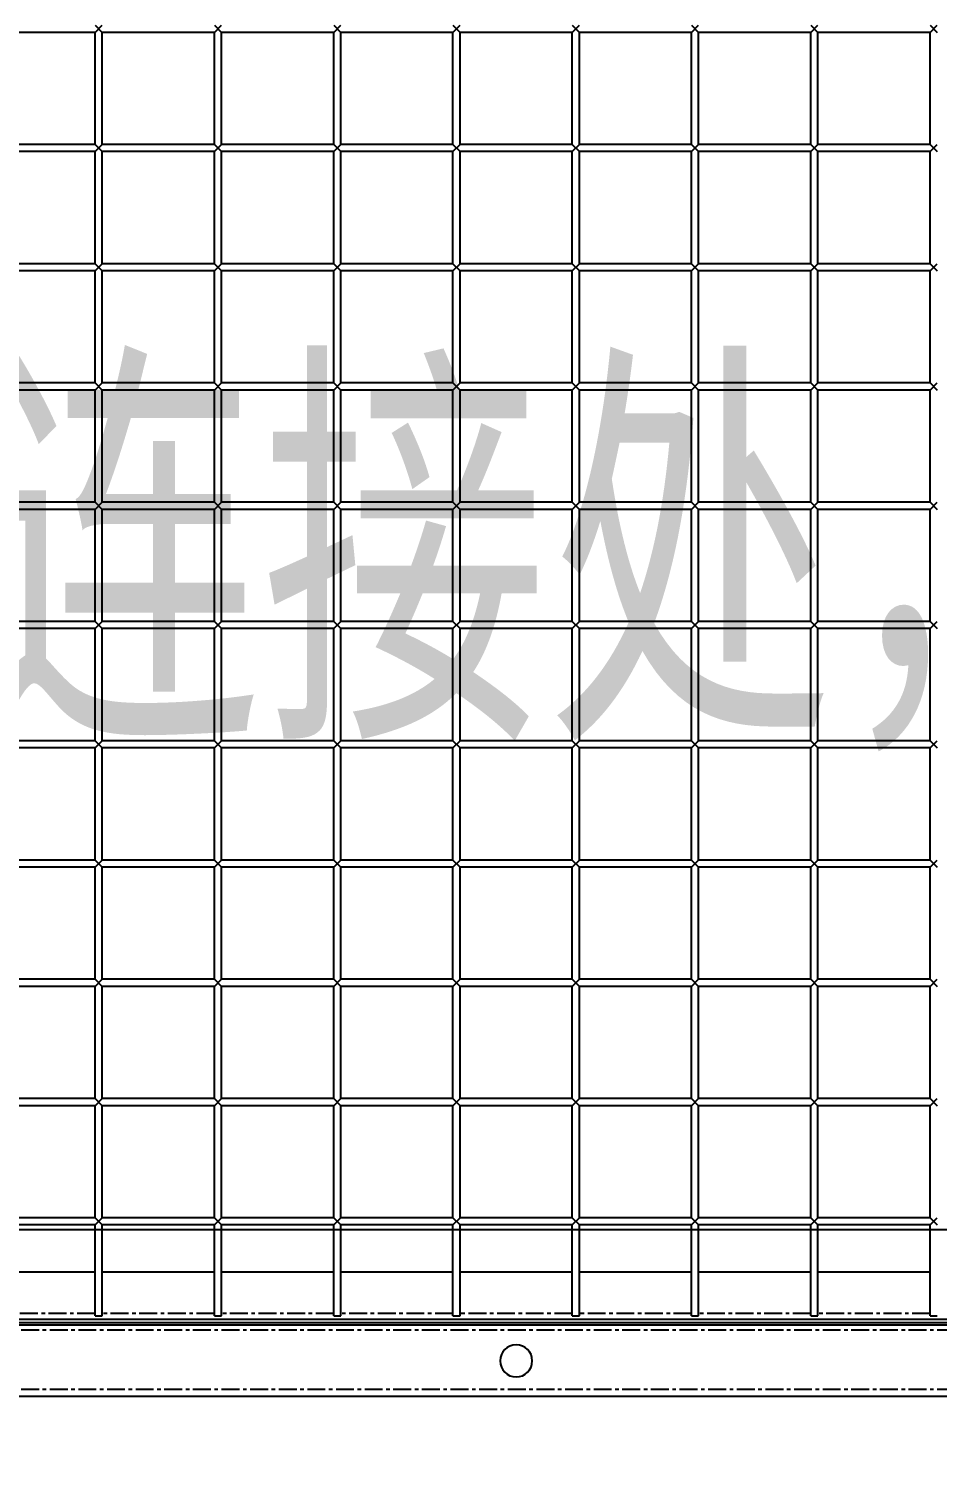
# Model space of a CAD drawing. Header units: millimetres. Extents: x -198529 to 244266, y -64 to 158464.
# Drawn here: x -164463 to -164082, y 108730 to 109334 of the extents above; entities that cross this region are included whole.
import ezdxf
from ezdxf.enums import TextEntityAlignment as Align

# ---------------------------------------------------------------- set-up
doc = ezdxf.new("R2010")
doc.units = ezdxf.units.MM
doc.linetypes.add('CENTER', pattern=[12, 7.5, -1.5, 1.5, -1.5])
for name, color, linetype in [('0-DCC', 30, 'Continuous'), ('0-DCC-STRUC', 180, 'Continuous'), ('0-DCC-STRUC-T', 4, 'Continuous')]:
    doc.layers.add(name, color=color, linetype=linetype)
doc.styles.add('EDRI-COM', font='tssdeng.shx', dxfattribs={"width": 0.8, "bigfont": 'hztxt.shx'})

# ---------------------------------------------------------------- blocks, each defined once
blk = doc.blocks.new('DCC2850x1800(右)')
at = {"color": 0, "linetype": 'Continuous'}
for p, q in [((64092.5, -73903.48), (64089.5, -73906.48)), ((64092.5, -73906.48), (64089.5, -73903.48)), ((64142.5, -73903.48), (64139.5, -73906.48)), ((64142.5, -73906.48), (64139.5, -73903.48)), ((64192.5, -73903.48), (64189.5, -73906.48)), ((64192.5, -73906.48), (64189.5, -73903.48)), ((64242.5, -73903.48), (64239.5, -73906.48)), ((64242.5, -73906.48), (64239.5, -73903.48)), ((64292.5, -73903.48), (64289.5, -73906.48)), ((64292.5, -73906.48), (64289.5, -73903.48)), ((64342.5, -73903.48), (64339.5, -73906.48)), ((64342.5, -73906.48), (64339.5, -73903.48)), ((64392.5, -73903.48), (64389.5, -73906.48)), ((64392.5, -73906.48), (64389.5, -73903.48)), ((64442.5, -73903.48), (64439.5, -73906.48)), ((64442.5, -73906.48), (64439.5, -73903.48)), ((64092.5, -73906.48), (64139.5, -73906.48)), ((64092.5, -73953.48), (64092.5, -73906.48)), ((64139.5, -73953.48), (64139.5, -73906.48)), ((64142.5, -73906.48), (64189.5, -73906.48)), ((64142.5, -73953.48), (64142.5, -73906.48)), ((64189.5, -73953.48), (64189.5, -73906.48)), ((64192.5, -73906.48), (64239.5, -73906.48)), ((64192.5, -73953.48), (64192.5, -73906.48)), ((64239.5, -73953.48), (64239.5, -73906.48)), ((64242.5, -73906.48), (64289.5, -73906.48)), ((64242.5, -73953.48), (64242.5, -73906.48)), ((64289.5, -73953.48), (64289.5, -73906.48)), ((64292.5, -73906.48), (64339.5, -73906.48)), ((64292.5, -73953.48), (64292.5, -73906.48)), ((64339.5, -73953.48), (64339.5, -73906.48)), ((64342.5, -73906.48), (64389.5, -73906.48)), ((64342.5, -73953.48), (64342.5, -73906.48)), ((64389.5, -73953.48), (64389.5, -73906.48)), ((64392.5, -73906.48), (64439.5, -73906.48)), ((64392.5, -73953.48), (64392.5, -73906.48)), ((64439.5, -73953.48), (64439.5, -73906.48)), ((64442.5, -73906.48), (64489.5, -73906.48)), ((64442.5, -73953.48), (64442.5, -73906.48)), ((64092.5, -73953.48), (64089.5, -73956.48)), ((64092.5, -73956.48), (64089.5, -73953.48)), ((64092.5, -73953.48), (64139.5, -73953.48)), ((64092.5, -73956.48), (64139.5, -73956.48)), ((64092.5, -74003.48), (64092.5, -73956.48)), ((64142.5, -73953.48), (64139.5, -73956.48)), ((64142.5, -73956.48), (64139.5, -73953.48)), ((64139.5, -74003.48), (64139.5, -73956.48)), ((64142.5, -73953.48), (64189.5, -73953.48)), ((64142.5, -73956.48), (64189.5, -73956.48)), ((64142.5, -74003.48), (64142.5, -73956.48)), ((64192.5, -73953.48), (64189.5, -73956.48)), ((64192.5, -73956.48), (64189.5, -73953.48)), ((64189.5, -74003.48), (64189.5, -73956.48)), ((64192.5, -73953.48), (64239.5, -73953.48)), ((64192.5, -73956.48), (64239.5, -73956.48)), ((64192.5, -74003.48), (64192.5, -73956.48)), ((64242.5, -73953.48), (64239.5, -73956.48)), ((64242.5, -73956.48), (64239.5, -73953.48)), ((64239.5, -74003.48), (64239.5, -73956.48)), ((64242.5, -73953.48), (64289.5, -73953.48)), ((64242.5, -73956.48), (64289.5, -73956.48)), ((64242.5, -74003.48), (64242.5, -73956.48)), ((64292.5, -73953.48), (64289.5, -73956.48)), ((64292.5, -73956.48), (64289.5, -73953.48)), ((64289.5, -74003.48), (64289.5, -73956.48)), ((64292.5, -73953.48), (64339.5, -73953.48)), ((64292.5, -73956.48), (64339.5, -73956.48)), ((64292.5, -74003.48), (64292.5, -73956.48)), ((64342.5, -73953.48), (64339.5, -73956.48)), ((64342.5, -73956.48), (64339.5, -73953.48)), ((64339.5, -74003.48), (64339.5, -73956.48)), ((64342.5, -73953.48), (64389.5, -73953.48)), ((64342.5, -73956.48), (64389.5, -73956.48)), ((64342.5, -74003.48), (64342.5, -73956.48)), ((64392.5, -73953.48), (64389.5, -73956.48)), ((64392.5, -73956.48), (64389.5, -73953.48)), ((64389.5, -74003.48), (64389.5, -73956.48)), ((64392.5, -73953.48), (64439.5, -73953.48)), ((64392.5, -73956.48), (64439.5, -73956.48)), ((64392.5, -74003.48), (64392.5, -73956.48)), ((64442.5, -73953.48), (64439.5, -73956.48)), ((64442.5, -73956.48), (64439.5, -73953.48)), ((64439.5, -74003.48), (64439.5, -73956.48)), ((64442.5, -73953.48), (64489.5, -73953.48)), ((64442.5, -73956.48), (64489.5, -73956.48)), ((64442.5, -74003.48), (64442.5, -73956.48)), ((64092.5, -74003.48), (64089.5, -74006.48)), ((64092.5, -74006.48), (64089.5, -74003.48)), ((64092.5, -74003.48), (64139.5, -74003.48)), ((64092.5, -74006.48), (64139.5, -74006.48)), ((64092.5, -74053.48), (64092.5, -74006.48)), ((64142.5, -74003.48), (64139.5, -74006.48)), ((64142.5, -74006.48), (64139.5, -74003.48)), ((64139.5, -74053.48), (64139.5, -74006.48)), ((64142.5, -74003.48), (64189.5, -74003.48)), ((64142.5, -74006.48), (64189.5, -74006.48)), ((64142.5, -74053.48), (64142.5, -74006.48)), ((64192.5, -74003.48), (64189.5, -74006.48)), ((64192.5, -74006.48), (64189.5, -74003.48)), ((64189.5, -74053.48), (64189.5, -74006.48)), ((64192.5, -74003.48), (64239.5, -74003.48)), ((64192.5, -74006.48), (64239.5, -74006.48)), ((64192.5, -74053.48), (64192.5, -74006.48)), ((64242.5, -74003.48), (64239.5, -74006.48)), ((64242.5, -74006.48), (64239.5, -74003.48)), ((64239.5, -74053.48), (64239.5, -74006.48)), ((64242.5, -74003.48), (64289.5, -74003.48)), ((64242.5, -74006.48), (64289.5, -74006.48)), ((64242.5, -74053.48), (64242.5, -74006.48)), ((64292.5, -74003.48), (64289.5, -74006.48)), ((64292.5, -74006.48), (64289.5, -74003.48)), ((64289.5, -74053.48), (64289.5, -74006.48)), ((64292.5, -74003.48), (64339.5, -74003.48)), ((64292.5, -74006.48), (64339.5, -74006.48)), ((64292.5, -74053.48), (64292.5, -74006.48)), ((64342.5, -74003.48), (64339.5, -74006.48)), ((64342.5, -74006.48), (64339.5, -74003.48)), ((64339.5, -74053.48), (64339.5, -74006.48)), ((64342.5, -74003.48), (64389.5, -74003.48)), ((64342.5, -74006.48), (64389.5, -74006.48)), ((64342.5, -74053.48), (64342.5, -74006.48)), ((64392.5, -74003.48), (64389.5, -74006.48)), ((64392.5, -74006.48), (64389.5, -74003.48)), ((64389.5, -74053.48), (64389.5, -74006.48)), ((64392.5, -74003.48), (64439.5, -74003.48)), ((64392.5, -74006.48), (64439.5, -74006.48)), ((64392.5, -74053.48), (64392.5, -74006.48)), ((64442.5, -74003.48), (64439.5, -74006.48)), ((64442.5, -74006.48), (64439.5, -74003.48)), ((64439.5, -74053.48), (64439.5, -74006.48)), ((64442.5, -74003.48), (64489.5, -74003.48)), ((64442.5, -74006.48), (64489.5, -74006.48)), ((64442.5, -74053.48), (64442.5, -74006.48)), ((64092.5, -74053.48), (64089.5, -74056.48)), ((64092.5, -74056.48), (64089.5, -74053.48)), ((64092.5, -74053.48), (64139.5, -74053.48)), ((64142.5, -74053.48), (64139.5, -74056.48)), ((64142.5, -74056.48), (64139.5, -74053.48)), ((64142.5, -74053.48), (64189.5, -74053.48)), ((64192.5, -74053.48), (64189.5, -74056.48)), ((64192.5, -74056.48), (64189.5, -74053.48)), ((64192.5, -74053.48), (64239.5, -74053.48)), ((64242.5, -74053.48), (64239.5, -74056.48)), ((64242.5, -74056.48), (64239.5, -74053.48)), ((64242.5, -74053.48), (64289.5, -74053.48)), ((64292.5, -74053.48), (64289.5, -74056.48)), ((64292.5, -74056.48), (64289.5, -74053.48)), ((64292.5, -74053.48), (64339.5, -74053.48)), ((64342.5, -74053.48), (64339.5, -74056.48)), ((64342.5, -74056.48), (64339.5, -74053.48)), ((64342.5, -74053.48), (64389.5, -74053.48)), ((64392.5, -74053.48), (64389.5, -74056.48)), ((64392.5, -74056.48), (64389.5, -74053.48)), ((64392.5, -74053.48), (64439.5, -74053.48)), ((64442.5, -74053.48), (64439.5, -74056.48)), ((64442.5, -74056.48), (64439.5, -74053.48)), ((64442.5, -74053.48), (64489.5, -74053.48)), ((64092.5, -74056.48), (64139.5, -74056.48)), ((64092.5, -74103.48), (64092.5, -74056.48)), ((64139.5, -74103.48), (64139.5, -74056.48)), ((64142.5, -74056.48), (64189.5, -74056.48)), ((64142.5, -74103.48), (64142.5, -74056.48)), ((64189.5, -74103.48), (64189.5, -74056.48)), ((64192.5, -74056.48), (64239.5, -74056.48)), ((64192.5, -74103.48), (64192.5, -74056.48)), ((64239.5, -74103.48), (64239.5, -74056.48)), ((64242.5, -74056.48), (64289.5, -74056.48)), ((64242.5, -74103.48), (64242.5, -74056.48)), ((64289.5, -74103.48), (64289.5, -74056.48)), ((64292.5, -74056.48), (64339.5, -74056.48)), ((64292.5, -74103.48), (64292.5, -74056.48)), ((64339.5, -74103.48), (64339.5, -74056.48)), ((64342.5, -74056.48), (64389.5, -74056.48)), ((64342.5, -74103.48), (64342.5, -74056.48)), ((64389.5, -74103.48), (64389.5, -74056.48)), ((64392.5, -74056.48), (64439.5, -74056.48)), ((64392.5, -74103.48), (64392.5, -74056.48)), ((64439.5, -74103.48), (64439.5, -74056.48)), ((64442.5, -74056.48), (64489.5, -74056.48)), ((64442.5, -74103.48), (64442.5, -74056.48)), ((64092.5, -74103.48), (64089.5, -74106.48)), ((64092.5, -74106.48), (64089.5, -74103.48)), ((64092.5, -74103.48), (64139.5, -74103.48)), ((64142.5, -74103.48), (64139.5, -74106.48)), ((64142.5, -74106.48), (64139.5, -74103.48)), ((64142.5, -74103.48), (64189.5, -74103.48)), ((64192.5, -74103.48), (64189.5, -74106.48)), ((64192.5, -74106.48), (64189.5, -74103.48)), ((64192.5, -74103.48), (64239.5, -74103.48)), ((64242.5, -74103.48), (64239.5, -74106.48)), ((64242.5, -74106.48), (64239.5, -74103.48)), ((64242.5, -74103.48), (64289.5, -74103.48)), ((64292.5, -74103.48), (64289.5, -74106.48)), ((64292.5, -74106.48), (64289.5, -74103.48)), ((64292.5, -74103.48), (64339.5, -74103.48)), ((64342.5, -74103.48), (64339.5, -74106.48)), ((64342.5, -74106.48), (64339.5, -74103.48)), ((64342.5, -74103.48), (64389.5, -74103.48)), ((64392.5, -74103.48), (64389.5, -74106.48)), ((64392.5, -74106.48), (64389.5, -74103.48)), ((64392.5, -74103.48), (64439.5, -74103.48)), ((64442.5, -74103.48), (64439.5, -74106.48)), ((64442.5, -74106.48), (64439.5, -74103.48)), ((64442.5, -74103.48), (64489.5, -74103.48)), ((64092.5, -74106.48), (64139.5, -74106.48)), ((64092.5, -74153.48), (64092.5, -74106.48)), ((64139.5, -74153.48), (64139.5, -74106.48)), ((64142.5, -74106.48), (64189.5, -74106.48)), ((64142.5, -74153.48), (64142.5, -74106.48)), ((64189.5, -74153.48), (64189.5, -74106.48)), ((64192.5, -74106.48), (64239.5, -74106.48)), ((64192.5, -74153.48), (64192.5, -74106.48)), ((64239.5, -74153.48), (64239.5, -74106.48)), ((64242.5, -74106.48), (64289.5, -74106.48)), ((64242.5, -74153.48), (64242.5, -74106.48)), ((64289.5, -74153.48), (64289.5, -74106.48)), ((64292.5, -74106.48), (64339.5, -74106.48)), ((64292.5, -74153.48), (64292.5, -74106.48)), ((64339.5, -74153.48), (64339.5, -74106.48)), ((64342.5, -74106.48), (64389.5, -74106.48)), ((64342.5, -74153.48), (64342.5, -74106.48)), ((64389.5, -74153.48), (64389.5, -74106.48)), ((64392.5, -74106.48), (64439.5, -74106.48)), ((64392.5, -74153.48), (64392.5, -74106.48)), ((64439.5, -74153.48), (64439.5, -74106.48)), ((64442.5, -74106.48), (64489.5, -74106.48)), ((64442.5, -74153.48), (64442.5, -74106.48)), ((64092.5, -74153.48), (64089.5, -74156.48)), ((64092.5, -74156.48), (64089.5, -74153.48)), ((64092.5, -74153.48), (64139.5, -74153.48)), ((64092.5, -74156.48), (64139.5, -74156.48)), ((64092.5, -74203.48), (64092.5, -74156.48)), ((64142.5, -74153.48), (64139.5, -74156.48)), ((64142.5, -74156.48), (64139.5, -74153.48)), ((64139.5, -74203.48), (64139.5, -74156.48)), ((64142.5, -74153.48), (64189.5, -74153.48)), ((64142.5, -74156.48), (64189.5, -74156.48)), ((64142.5, -74203.48), (64142.5, -74156.48)), ((64192.5, -74153.48), (64189.5, -74156.48)), ((64192.5, -74156.48), (64189.5, -74153.48)), ((64189.5, -74203.48), (64189.5, -74156.48)), ((64192.5, -74153.48), (64239.5, -74153.48)), ((64192.5, -74156.48), (64239.5, -74156.48)), ((64192.5, -74203.48), (64192.5, -74156.48)), ((64242.5, -74153.48), (64239.5, -74156.48)), ((64242.5, -74156.48), (64239.5, -74153.48)), ((64239.5, -74203.48), (64239.5, -74156.48)), ((64242.5, -74153.48), (64289.5, -74153.48)), ((64242.5, -74156.48), (64289.5, -74156.48)), ((64242.5, -74203.48), (64242.5, -74156.48)), ((64292.5, -74153.48), (64289.5, -74156.48)), ((64292.5, -74156.48), (64289.5, -74153.48)), ((64289.5, -74203.48), (64289.5, -74156.48)), ((64292.5, -74153.48), (64339.5, -74153.48)), ((64292.5, -74156.48), (64339.5, -74156.48)), ((64292.5, -74203.48), (64292.5, -74156.48)), ((64342.5, -74153.48), (64339.5, -74156.48)), ((64342.5, -74156.48), (64339.5, -74153.48)), ((64339.5, -74203.48), (64339.5, -74156.48)), ((64342.5, -74153.48), (64389.5, -74153.48)), ((64342.5, -74156.48), (64389.5, -74156.48)), ((64342.5, -74203.48), (64342.5, -74156.48)), ((64392.5, -74153.48), (64389.5, -74156.48)), ((64392.5, -74156.48), (64389.5, -74153.48)), ((64389.5, -74203.48), (64389.5, -74156.48)), ((64392.5, -74153.48), (64439.5, -74153.48)), ((64392.5, -74156.48), (64439.5, -74156.48)), ((64392.5, -74203.48), (64392.5, -74156.48)), ((64442.5, -74153.48), (64439.5, -74156.48)), ((64442.5, -74156.48), (64439.5, -74153.48)), ((64439.5, -74203.48), (64439.5, -74156.48)), ((64442.5, -74153.48), (64489.5, -74153.48)), ((64442.5, -74156.48), (64489.5, -74156.48)), ((64442.5, -74203.48), (64442.5, -74156.48)), ((64092.5, -74203.48), (64089.5, -74206.48)), ((64092.5, -74206.48), (64089.5, -74203.48)), ((64092.5, -74203.48), (64139.5, -74203.48)), ((64142.5, -74203.48), (64139.5, -74206.48)), ((64142.5, -74206.48), (64139.5, -74203.48)), ((64142.5, -74203.48), (64189.5, -74203.48)), ((64192.5, -74203.48), (64189.5, -74206.48)), ((64192.5, -74206.48), (64189.5, -74203.48)), ((64192.5, -74203.48), (64239.5, -74203.48)), ((64242.5, -74203.48), (64239.5, -74206.48)), ((64242.5, -74206.48), (64239.5, -74203.48)), ((64242.5, -74203.48), (64289.5, -74203.48)), ((64292.5, -74203.48), (64289.5, -74206.48)), ((64292.5, -74206.48), (64289.5, -74203.48)), ((64292.5, -74203.48), (64339.5, -74203.48)), ((64342.5, -74203.48), (64339.5, -74206.48)), ((64342.5, -74206.48), (64339.5, -74203.48)), ((64342.5, -74203.48), (64389.5, -74203.48)), ((64392.5, -74203.48), (64389.5, -74206.48)), ((64392.5, -74206.48), (64389.5, -74203.48)), ((64392.5, -74203.48), (64439.5, -74203.48)), ((64442.5, -74203.48), (64439.5, -74206.48)), ((64442.5, -74206.48), (64439.5, -74203.48)), ((64442.5, -74203.48), (64489.5, -74203.48)), ((64092.5, -74206.48), (64139.5, -74206.48)), ((64092.5, -74253.48), (64092.5, -74206.48)), ((64139.5, -74253.48), (64139.5, -74206.48)), ((64142.5, -74206.48), (64189.5, -74206.48)), ((64142.5, -74253.48), (64142.5, -74206.48)), ((64189.5, -74253.48), (64189.5, -74206.48)), ((64192.5, -74206.48), (64239.5, -74206.48)), ((64192.5, -74253.48), (64192.5, -74206.48)), ((64239.5, -74253.48), (64239.5, -74206.48)), ((64242.5, -74206.48), (64289.5, -74206.48)), ((64242.5, -74253.48), (64242.5, -74206.48)), ((64289.5, -74253.48), (64289.5, -74206.48)), ((64292.5, -74206.48), (64339.5, -74206.48)), ((64292.5, -74253.48), (64292.5, -74206.48)), ((64339.5, -74253.48), (64339.5, -74206.48)), ((64342.5, -74206.48), (64389.5, -74206.48)), ((64342.5, -74253.48), (64342.5, -74206.48)), ((64389.5, -74253.48), (64389.5, -74206.48)), ((64392.5, -74206.48), (64439.5, -74206.48)), ((64392.5, -74253.48), (64392.5, -74206.48)), ((64439.5, -74253.48), (64439.5, -74206.48)), ((64442.5, -74206.48), (64489.5, -74206.48)), ((64442.5, -74253.48), (64442.5, -74206.48)), ((64092.5, -74253.48), (64089.5, -74256.48)), ((64092.5, -74256.48), (64089.5, -74253.48)), ((64092.5, -74253.48), (64139.5, -74253.48)), ((64142.5, -74253.48), (64139.5, -74256.48)), ((64142.5, -74256.48), (64139.5, -74253.48)), ((64142.5, -74253.48), (64189.5, -74253.48)), ((64192.5, -74253.48), (64189.5, -74256.48)), ((64192.5, -74256.48), (64189.5, -74253.48)), ((64192.5, -74253.48), (64239.5, -74253.48)), ((64242.5, -74253.48), (64239.5, -74256.48)), ((64242.5, -74256.48), (64239.5, -74253.48)), ((64242.5, -74253.48), (64289.5, -74253.48)), ((64292.5, -74253.48), (64289.5, -74256.48)), ((64292.5, -74256.48), (64289.5, -74253.48)), ((64292.5, -74253.48), (64339.5, -74253.48)), ((64342.5, -74253.48), (64339.5, -74256.48)), ((64342.5, -74256.48), (64339.5, -74253.48)), ((64342.5, -74253.48), (64389.5, -74253.48)), ((64392.5, -74253.48), (64389.5, -74256.48)), ((64392.5, -74256.48), (64389.5, -74253.48)), ((64392.5, -74253.48), (64439.5, -74253.48)), ((64442.5, -74253.48), (64439.5, -74256.48)), ((64442.5, -74256.48), (64439.5, -74253.48)), ((64442.5, -74253.48), (64489.5, -74253.48)), ((64092.5, -74256.48), (64139.5, -74256.48)), ((64092.5, -74303.48), (64092.5, -74256.48)), ((64139.5, -74303.48), (64139.5, -74256.48)), ((64142.5, -74256.48), (64189.5, -74256.48)), ((64142.5, -74303.48), (64142.5, -74256.48)), ((64189.5, -74303.48), (64189.5, -74256.48)), ((64192.5, -74256.48), (64239.5, -74256.48)), ((64192.5, -74303.48), (64192.5, -74256.48)), ((64239.5, -74303.48), (64239.5, -74256.48)), ((64242.5, -74256.48), (64289.5, -74256.48)), ((64242.5, -74303.48), (64242.5, -74256.48)), ((64289.5, -74303.48), (64289.5, -74256.48)), ((64292.5, -74256.48), (64339.5, -74256.48)), ((64292.5, -74303.48), (64292.5, -74256.48)), ((64339.5, -74303.48), (64339.5, -74256.48)), ((64342.5, -74256.48), (64389.5, -74256.48)), ((64342.5, -74303.48), (64342.5, -74256.48)), ((64389.5, -74303.48), (64389.5, -74256.48)), ((64392.5, -74256.48), (64439.5, -74256.48)), ((64392.5, -74303.48), (64392.5, -74256.48)), ((64439.5, -74303.48), (64439.5, -74256.48)), ((64442.5, -74256.48), (64489.5, -74256.48)), ((64442.5, -74303.48), (64442.5, -74256.48)), ((64092.5, -74303.48), (64089.5, -74306.48)), ((64092.5, -74306.48), (64089.5, -74303.48)), ((64092.5, -74303.48), (64139.5, -74303.48)), ((64092.5, -74306.48), (64139.5, -74306.48)), ((64092.5, -74353.48), (64092.5, -74306.48)), ((64142.5, -74303.48), (64139.5, -74306.48)), ((64142.5, -74306.48), (64139.5, -74303.48)), ((64139.5, -74353.48), (64139.5, -74306.48)), ((64142.5, -74303.48), (64189.5, -74303.48)), ((64142.5, -74306.48), (64189.5, -74306.48)), ((64142.5, -74353.48), (64142.5, -74306.48)), ((64192.5, -74303.48), (64189.5, -74306.48)), ((64192.5, -74306.48), (64189.5, -74303.48)), ((64189.5, -74353.48), (64189.5, -74306.48)), ((64192.5, -74303.48), (64239.5, -74303.48)), ((64192.5, -74306.48), (64239.5, -74306.48)), ((64192.5, -74353.48), (64192.5, -74306.48)), ((64242.5, -74303.48), (64239.5, -74306.48)), ((64242.5, -74306.48), (64239.5, -74303.48)), ((64239.5, -74353.48), (64239.5, -74306.48)), ((64242.5, -74303.48), (64289.5, -74303.48)), ((64242.5, -74306.48), (64289.5, -74306.48)), ((64242.5, -74353.48), (64242.5, -74306.48)), ((64292.5, -74303.48), (64289.5, -74306.48)), ((64292.5, -74306.48), (64289.5, -74303.48)), ((64289.5, -74353.48), (64289.5, -74306.48)), ((64292.5, -74303.48), (64339.5, -74303.48)), ((64292.5, -74306.48), (64339.5, -74306.48)), ((64292.5, -74353.48), (64292.5, -74306.48)), ((64342.5, -74303.48), (64339.5, -74306.48)), ((64342.5, -74306.48), (64339.5, -74303.48)), ((64339.5, -74353.48), (64339.5, -74306.48)), ((64342.5, -74303.48), (64389.5, -74303.48)), ((64342.5, -74306.48), (64389.5, -74306.48)), ((64342.5, -74353.48), (64342.5, -74306.48)), ((64392.5, -74303.48), (64389.5, -74306.48)), ((64392.5, -74306.48), (64389.5, -74303.48)), ((64389.5, -74353.48), (64389.5, -74306.48)), ((64392.5, -74303.48), (64439.5, -74303.48)), ((64392.5, -74306.48), (64439.5, -74306.48)), ((64392.5, -74353.48), (64392.5, -74306.48)), ((64442.5, -74303.48), (64439.5, -74306.48)), ((64442.5, -74306.48), (64439.5, -74303.48)), ((64439.5, -74353.48), (64439.5, -74306.48)), ((64442.5, -74303.48), (64489.5, -74303.48)), ((64442.5, -74306.48), (64489.5, -74306.48)), ((64442.5, -74353.48), (64442.5, -74306.48)), ((64092.5, -74353.48), (64089.5, -74356.48)), ((64092.5, -74356.48), (64089.5, -74353.48)), ((64092.5, -74353.48), (64139.5, -74353.48)), ((64092.5, -74356.48), (64139.5, -74356.48)), ((64092.5, -74403.48), (64092.5, -74356.48)), ((64142.5, -74353.48), (64139.5, -74356.48)), ((64142.5, -74356.48), (64139.5, -74353.48)), ((64139.5, -74403.48), (64139.5, -74356.48)), ((64142.5, -74353.48), (64189.5, -74353.48)), ((64142.5, -74356.48), (64189.5, -74356.48)), ((64142.5, -74403.48), (64142.5, -74356.48)), ((64192.5, -74353.48), (64189.5, -74356.48)), ((64192.5, -74356.48), (64189.5, -74353.48)), ((64189.5, -74403.48), (64189.5, -74356.48)), ((64192.5, -74353.48), (64239.5, -74353.48)), ((64192.5, -74356.48), (64239.5, -74356.48)), ((64192.5, -74403.48), (64192.5, -74356.48)), ((64242.5, -74353.48), (64239.5, -74356.48)), ((64242.5, -74356.48), (64239.5, -74353.48)), ((64239.5, -74403.48), (64239.5, -74356.48)), ((64242.5, -74353.48), (64289.5, -74353.48)), ((64242.5, -74356.48), (64289.5, -74356.48)), ((64242.5, -74403.48), (64242.5, -74356.48)), ((64292.5, -74353.48), (64289.5, -74356.48)), ((64292.5, -74356.48), (64289.5, -74353.48)), ((64289.5, -74403.48), (64289.5, -74356.48)), ((64292.5, -74353.48), (64339.5, -74353.48)), ((64292.5, -74356.48), (64339.5, -74356.48)), ((64292.5, -74403.48), (64292.5, -74356.48)), ((64342.5, -74353.48), (64339.5, -74356.48)), ((64342.5, -74356.48), (64339.5, -74353.48)), ((64339.5, -74403.48), (64339.5, -74356.48)), ((64342.5, -74353.48), (64389.5, -74353.48)), ((64342.5, -74356.48), (64389.5, -74356.48)), ((64342.5, -74403.48), (64342.5, -74356.48)), ((64392.5, -74353.48), (64389.5, -74356.48)), ((64392.5, -74356.48), (64389.5, -74353.48)), ((64389.5, -74403.48), (64389.5, -74356.48)), ((64392.5, -74353.48), (64439.5, -74353.48)), ((64392.5, -74356.48), (64439.5, -74356.48)), ((64392.5, -74403.48), (64392.5, -74356.48)), ((64442.5, -74353.48), (64439.5, -74356.48)), ((64442.5, -74356.48), (64439.5, -74353.48)), ((64439.5, -74403.48), (64439.5, -74356.48)), ((64442.5, -74353.48), (64489.5, -74353.48)), ((64442.5, -74356.48), (64489.5, -74356.48)), ((64442.5, -74403.48), (64442.5, -74356.48)), ((64092.5, -74403.48), (64089.5, -74406.48)), ((64092.5, -74406.48), (64089.5, -74403.48)), ((64092.5, -74403.48), (64139.5, -74403.48)), ((64142.5, -74403.48), (64139.5, -74406.48)), ((64142.5, -74406.48), (64139.5, -74403.48)), ((64142.5, -74403.48), (64189.5, -74403.48)), ((64192.5, -74403.48), (64189.5, -74406.48)), ((64192.5, -74406.48), (64189.5, -74403.48)), ((64192.5, -74403.48), (64239.5, -74403.48)), ((64242.5, -74403.48), (64239.5, -74406.48)), ((64242.5, -74406.48), (64239.5, -74403.48)), ((64242.5, -74403.48), (64289.5, -74403.48)), ((64292.5, -74403.48), (64289.5, -74406.48)), ((64292.5, -74406.48), (64289.5, -74403.48)), ((64292.5, -74403.48), (64339.5, -74403.48)), ((64342.5, -74403.48), (64339.5, -74406.48)), ((64342.5, -74406.48), (64339.5, -74403.48)), ((64342.5, -74403.48), (64389.5, -74403.48)), ((64392.5, -74403.48), (64389.5, -74406.48)), ((64392.5, -74406.48), (64389.5, -74403.48)), ((64392.5, -74403.48), (64439.5, -74403.48)), ((64442.5, -74403.48), (64439.5, -74406.48)), ((64442.5, -74406.48), (64439.5, -74403.48)), ((64442.5, -74403.48), (64489.5, -74403.48)), ((64092.5, -74406.48), (64139.5, -74406.48)), ((64092.5, -74444.58), (64092.5, -74406.48)), ((64139.5, -74444.58), (64139.5, -74406.48)), ((64142.5, -74406.48), (64189.5, -74406.48)), ((64142.5, -74444.58), (64142.5, -74406.48)), ((64189.5, -74444.58), (64189.5, -74406.48)), ((64192.5, -74406.48), (64239.5, -74406.48)), ((64192.5, -74444.58), (64192.5, -74406.48)), ((64239.5, -74444.58), (64239.5, -74406.48)), ((64242.5, -74406.48), (64289.5, -74406.48)), ((64242.5, -74444.58), (64242.5, -74406.48)), ((64289.5, -74444.58), (64289.5, -74406.48)), ((64292.5, -74406.48), (64339.5, -74406.48)), ((64292.5, -74444.58), (64292.5, -74406.48)), ((64339.5, -74444.58), (64339.5, -74406.48)), ((64342.5, -74406.48), (64389.5, -74406.48)), ((64342.5, -74444.58), (64342.5, -74406.48)), ((64389.5, -74444.58), (64389.5, -74406.48)), ((64392.5, -74406.48), (64439.5, -74406.48)), ((64392.5, -74444.58), (64392.5, -74406.48)), ((64439.5, -74444.58), (64439.5, -74406.48)), ((64442.5, -74406.48), (64489.5, -74406.48)), ((64442.5, -74444.58), (64442.5, -74406.48)), ((64139.5, -74426.08), (64092.5, -74426.08)), ((64189.5, -74426.08), (64142.5, -74426.08)), ((64239.5, -74426.08), (64192.5, -74426.08)), ((64289.5, -74426.08), (64242.5, -74426.08)), ((64339.5, -74426.08), (64292.5, -74426.08)), ((64389.5, -74426.08), (64342.5, -74426.08)), ((64439.5, -74426.08), (64392.5, -74426.08)), ((64489.5, -74426.08), (64442.5, -74426.08)), ((62966, -74446.08), (65616, -74446.08)), ((62966, -74447.58), (65613, -74447.58)), ((64092.5, -74444.58), (64089.5, -74444.58)), ((64142.5, -74444.58), (64139.5, -74444.58)), ((64192.5, -74444.58), (64189.5, -74444.58)), ((64242.5, -74444.58), (64239.5, -74444.58)), ((64292.5, -74444.58), (64289.5, -74444.58)), ((64342.5, -74444.58), (64339.5, -74444.58)), ((64392.5, -74444.58), (64389.5, -74444.58)), ((64442.5, -74444.58), (64439.5, -74444.58)), ((62966, -74478.48), (65614.5, -74478.48))]:
    blk.add_line(p, q, dxfattribs=at)
at = {"color": 0, "linetype": 'CENTER'}
for p, q in [((64092.5, -74443.58), (64139.5, -74443.58)), ((64142.5, -74443.58), (64189.5, -74443.58)), ((64192.5, -74443.58), (64239.5, -74443.58)), ((64242.5, -74443.58), (64289.5, -74443.58)), ((64292.5, -74443.58), (64339.5, -74443.58)), ((64342.5, -74443.58), (64389.5, -74443.58)), ((64392.5, -74443.58), (64439.5, -74443.58)), ((64442.5, -74443.58), (64489.5, -74443.58)), ((62966, -74450.58), (65614.5, -74450.58)), ((62966, -74475.48), (65614.5, -74475.48))]:
    blk.add_line(p, q, dxfattribs=at)
at = {"color": 0, "linetype": 'Continuous'}
blk.add_circle((64266, -74463.48), 6.75, dxfattribs=at)

msp = doc.modelspace()

# ---------------------------------------------------------------- linework, layer by layer
at = {"layer": '0-DCC-STRUC'}
for points in [[(-165695.78, 108630.01), (-162995.77, 108630.01), (-162995.77, 108830.01), (-165695.78, 108830.01)], [(-165695.78, 108670.01), (-162995.77, 108670.01), (-162995.77, 108790.01), (-165695.78, 108790.01)]]:
    msp.add_lwpolyline(points, close=True, dxfattribs=at)

# ---------------------------------------------------------------- block references
at = {"layer": '0-DCC', "xscale": -1}
msp.add_blockref('DCC2850x1800(右)', (-99992.77, 183238.49), dxfattribs=at)

# ---------------------------------------------------------------- texts
at = {"layer": '0-DCC-STRUC-T', "style": 'EDRI-COM', "width": 0.8}
msp.add_text('与方钢连接处，余同', height=150, dxfattribs=at).set_placement((-164845.68, 109110.37), align=Align.MIDDLE_LEFT)

doc.saveas('drawing.dxf')
